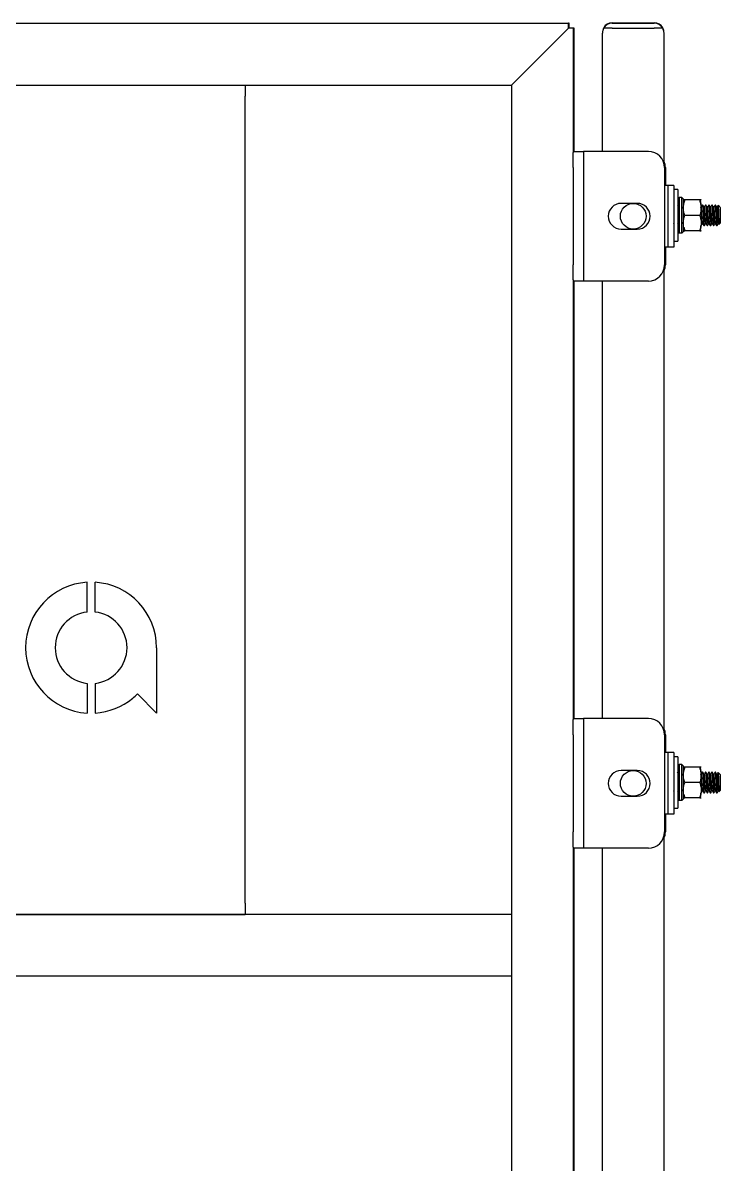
# Model space of a CAD drawing. Header units: millimetres. Extents: x 1293 to 41893, y 1011 to 26911.
# Drawn here: x 17674 to 18105, y 7115 to 7820 of the extents above; entities that cross this region are included whole.
import ezdxf

# ---------------------------------------------------------------- set-up
doc = ezdxf.new("R2010")
doc.units = ezdxf.units.MM
doc.header["$LTSCALE"] = 50
doc.layers.add('CLIP_BAR', color=5, linetype='Continuous')
doc.layers.add('PASILLOS', color=2, linetype='Continuous')

msp = doc.modelspace()

# ---------------------------------------------------------------- linework, layer by layer
at = {"layer": 'CLIP_BAR', "linetype": 'Continuous', "lineweight": 25}
for p, q in [((18013.9128232, 7740.4945175), (18020.2628232, 7740.4945175)), ((18013.9128232, 7730.4945175), (18013.9128232, 7739.8321167)), ((18020.2628232, 7740.4945175), (18020.2628232, 7730.4945175)), ((18026.6128232, 7740.4945175), (18020.2628232, 7740.4945175)), ((18060.2628232, 7740.4945175), (18026.6128232, 7740.4945175)), ((18013.9128232, 7730.4945175), (18013.9128232, 7670.4945175)), ((18020.2628232, 7730.4945175), (18020.2628232, 7670.4945175)), ((18070.2628232, 7730.4945175), (18070.2628232, 7670.4945175)), ((18070.7378232, 7730.4945175), (18070.7378232, 7719.5445175)), ((18072.3688232, 7719.5445175), (18070.2628232, 7719.5445175)), ((18072.3688232, 7681.4445175), (18072.3688232, 7719.5445175)), ((18075.8648232, 7719.5445175), (18072.3688232, 7719.5445175)), ((18075.8648232, 7719.5445175), (18075.8648232, 7681.4445175)), ((18078.4048232, 7716.9092675), (18075.8648232, 7716.9092675)), ((18078.4048232, 7716.9092675), (18078.4048232, 7685.1592675)), ((18053.4378232, 7708.4320175), (18043.4378232, 7708.4320175)), ((18075.9692685, 7707.3636028), (18075.8648232, 7707.1833945)), ((18078.4048232, 7707.0383045), (18078.2205107, 7707.3563143)), ((18079.1985732, 7712.0832675), (18078.4048232, 7711.2895175)), ((18080.9892732, 7712.0832675), (18079.1985732, 7712.0832675)), ((18079.1985732, 7712.0832675), (18079.1985732, 7689.9852675)), ((18081.7830232, 7711.2895175), (18080.9892732, 7712.0832675)), ((18080.9892732, 7689.9852675), (18080.9892732, 7712.0832675)), ((18081.7830232, 7711.2895175), (18081.7830232, 7690.7790175)), ((18081.8240047, 7710.5592675), (18081.7830232, 7710.4882855)), ((18092.0037099, 7710.5592675), (18082.6748365, 7710.5592675)), ((18092.8955232, 7710.4882855), (18092.8545417, 7710.5592675)), ((18093.8226693, 7707.3842675), (18093.5784386, 7707.3842675)), ((18094.7995462, 7706.1152072), (18094.5710286, 7706.1152072)), ((18095.7765155, 7707.3842675), (18095.5322847, 7707.3842675)), ((18096.7533923, 7706.1152072), (18096.5248748, 7706.1152072)), ((18097.7303616, 7707.3842675), (18097.4861309, 7707.3842675)), ((18098.7072385, 7706.1152072), (18098.478721, 7706.1152072)), ((18099.6842078, 7707.3842675), (18099.439977, 7707.3842675)), ((18100.6610846, 7706.1152072), (18100.4325671, 7706.1152072)), ((18101.6380539, 7707.3842675), (18101.3938232, 7707.3842675)), ((18102.6149308, 7706.1152072), (18102.3864133, 7706.1152072)), ((18104.288991, 7706.1987151), (18103.2975919, 7707.1901142)), ((18104.3724989, 7706.0534918), (18104.2614467, 7706.1711709)), ((18104.5688232, 7705.9188829), (18104.3724989, 7706.1152072)), ((18104.3724989, 7706.1048525), (18104.3724989, 7706.0534918)), ((18104.5688232, 7705.9188829), (18104.5688232, 7696.1496521)), ((18092.0039893, 7701.0342675), (18082.6745571, 7701.0342675)), ((18043.4378232, 7692.5570175), (18053.4378232, 7692.5570175)), ((18075.8648232, 7695.7040258), (18076.0094902, 7695.9533279)), ((18078.1592303, 7695.9823879), (18078.4048232, 7695.5590956)), ((18082.091781, 7693.6799458), (18082.6748365, 7691.5092675)), ((18093.5783923, 7695.9533279), (18093.8068601, 7695.9533279)), ((18094.5553616, 7694.6842675), (18094.7995924, 7694.6842675)), ((18095.5322385, 7695.9533279), (18095.7607063, 7695.9533279)), ((18096.5092078, 7694.6842675), (18096.7534386, 7694.6842675)), ((18097.4860846, 7695.9533279), (18097.7145524, 7695.9533279)), ((18098.4630539, 7694.6842675), (18098.7072847, 7694.6842675)), ((18099.4399308, 7695.9533279), (18099.6683986, 7695.9533279)), ((18100.4169001, 7694.6842675), (18100.6611309, 7694.6842675)), ((18101.3937769, 7695.9533279), (18101.6222447, 7695.9533279)), ((18102.3707462, 7694.6842675), (18102.614977, 7694.6842675)), ((18103.3476231, 7695.9533279), (18103.5760909, 7695.9533279)), ((18103.5592303, 7695.9823879), (18103.8332526, 7695.5100959)), ((18103.9180915, 7695.4989205), (18104.5688232, 7696.1496521)), ((18075.8648232, 7685.1592675), (18078.4048232, 7685.1592675)), ((18079.1985732, 7689.9852675), (18078.4048232, 7690.7790175)), ((18080.9892732, 7689.9852675), (18079.1985732, 7689.9852675)), ((18081.7830232, 7690.7790175), (18080.9892732, 7689.9852675)), ((18081.7830232, 7691.5802495), (18081.8240047, 7691.5092675)), ((18092.0037099, 7691.5092675), (18082.6748365, 7691.5092675)), ((18092.8545417, 7691.5092675), (18092.8955232, 7691.5802495)), ((18072.3688232, 7681.4445175), (18070.2628232, 7681.4445175)), ((18070.7378232, 7681.4445175), (18070.7378232, 7670.4945175)), ((18075.8648232, 7681.4445175), (18072.3688232, 7681.4445175)), ((18013.9128232, 7661.1569183), (18013.9128232, 7670.4945175)), ((18020.2628232, 7670.4945175), (18020.2628232, 7660.4945175)), ((18020.2628232, 7660.4945175), (18013.9128232, 7660.4945175)), ((18026.6128232, 7660.4945175), (18020.2628232, 7660.4945175)), ((18060.2628232, 7660.4945175), (18026.6128232, 7660.4945175)), ((18013.9128232, 7390.4945175), (18020.2628232, 7390.4945175)), ((18013.9128232, 7380.4945175), (18013.9128232, 7389.8321167)), ((18020.2628232, 7390.4945175), (18020.2628232, 7380.4945175)), ((18026.6128232, 7390.4945175), (18020.2628232, 7390.4945175)), ((18060.2628232, 7390.4945175), (18026.6128232, 7390.4945175)), ((18013.9128232, 7380.4945175), (18013.9128232, 7320.4945175)), ((18020.2628232, 7380.4945175), (18020.2628232, 7320.4945175)), ((18070.2628232, 7380.4945175), (18070.2628232, 7320.4945175)), ((18070.7378232, 7380.4945175), (18070.7378232, 7369.5445175)), ((18072.3688232, 7369.5445175), (18070.2628232, 7369.5445175)), ((18072.3688232, 7331.4445175), (18072.3688232, 7369.5445175)), ((18075.8648232, 7369.5445175), (18072.3688232, 7369.5445175)), ((18075.8648232, 7369.5445175), (18075.8648232, 7331.4445175)), ((18078.4048232, 7366.9092675), (18075.8648232, 7366.9092675)), ((18078.4048232, 7366.9092675), (18078.4048232, 7335.1592675)), ((18079.1985732, 7362.0832675), (18078.4048232, 7361.2895175)), ((18080.9892732, 7362.0832675), (18079.1985732, 7362.0832675)), ((18079.1985732, 7362.0832675), (18079.1985732, 7339.9852675)), ((18081.7830232, 7361.2895175), (18080.9892732, 7362.0832675)), ((18080.9892732, 7339.9852675), (18080.9892732, 7362.0832675)), ((18081.7830232, 7361.2895175), (18081.7830232, 7340.7790175)), ((18053.4378232, 7358.4320175), (18043.4378232, 7358.4320175)), ((18075.9692685, 7357.3636028), (18075.8648232, 7357.1833945)), ((18078.4048232, 7357.0383045), (18078.2205107, 7357.3563143)), ((18081.8240047, 7360.5592675), (18081.7830232, 7360.4882855)), ((18092.0037099, 7360.5592675), (18082.6748365, 7360.5592675)), ((18092.8955232, 7360.4882855), (18092.8545417, 7360.5592675)), ((18093.8226693, 7357.3842675), (18093.5784386, 7357.3842675)), ((18094.7995462, 7356.1152072), (18094.5710286, 7356.1152072)), ((18095.7765155, 7357.3842675), (18095.5322847, 7357.3842675)), ((18096.7533923, 7356.1152072), (18096.5248748, 7356.1152072)), ((18097.7303616, 7357.3842675), (18097.4861309, 7357.3842675)), ((18098.7072385, 7356.1152072), (18098.478721, 7356.1152072)), ((18099.6842078, 7357.3842675), (18099.439977, 7357.3842675)), ((18100.6610846, 7356.1152072), (18100.4325671, 7356.1152072)), ((18101.6380539, 7357.3842675), (18101.3938232, 7357.3842675)), ((18102.6149308, 7356.1152072), (18102.3864133, 7356.1152072)), ((18104.288991, 7356.1987151), (18103.2975919, 7357.1901142)), ((18104.3724989, 7356.0534918), (18104.2614467, 7356.1711709)), ((18104.5688232, 7355.9188829), (18104.3724989, 7356.1152072)), ((18104.3724989, 7356.1048525), (18104.3724989, 7356.0534918)), ((18104.5688232, 7355.9188829), (18104.5688232, 7346.1496521)), ((18092.0039893, 7351.0342675), (18082.6745571, 7351.0342675)), ((18043.4378232, 7342.5570175), (18053.4378232, 7342.5570175)), ((18075.8648232, 7345.7040258), (18076.0094902, 7345.9533279)), ((18078.1592303, 7345.9823879), (18078.4048232, 7345.5590956)), ((18079.1985732, 7339.9852675), (18078.4048232, 7340.7790175)), ((18080.9892732, 7339.9852675), (18079.1985732, 7339.9852675)), ((18081.7830232, 7340.7790175), (18080.9892732, 7339.9852675)), ((18081.7830232, 7341.5802495), (18081.8240047, 7341.5092675)), ((18082.091781, 7343.6799458), (18082.6748365, 7341.5092675)), ((18092.0037099, 7341.5092675), (18082.6748365, 7341.5092675)), ((18092.8545417, 7341.5092675), (18092.8955232, 7341.5802495)), ((18093.5783923, 7345.9533279), (18093.8068601, 7345.9533279)), ((18094.5553616, 7344.6842675), (18094.7995924, 7344.6842675)), ((18095.5322385, 7345.9533279), (18095.7607063, 7345.9533279)), ((18096.5092078, 7344.6842675), (18096.7534386, 7344.6842675)), ((18097.4860846, 7345.9533279), (18097.7145524, 7345.9533279)), ((18098.4630539, 7344.6842675), (18098.7072847, 7344.6842675)), ((18099.4399308, 7345.9533279), (18099.6683986, 7345.9533279)), ((18100.4169001, 7344.6842675), (18100.6611309, 7344.6842675)), ((18101.3937769, 7345.9533279), (18101.6222447, 7345.9533279)), ((18102.3707462, 7344.6842675), (18102.614977, 7344.6842675)), ((18103.3476231, 7345.9533279), (18103.5760909, 7345.9533279)), ((18103.5592303, 7345.9823879), (18103.8332526, 7345.5100959)), ((18103.9180915, 7345.4989205), (18104.5688232, 7346.1496521)), ((18075.8648232, 7335.1592675), (18078.4048232, 7335.1592675)), ((18072.3688232, 7331.4445175), (18070.2628232, 7331.4445175)), ((18070.7378232, 7331.4445175), (18070.7378232, 7320.4945175)), ((18075.8648232, 7331.4445175), (18072.3688232, 7331.4445175)), ((18013.9128232, 7311.1569183), (18013.9128232, 7320.4945175)), ((18020.2628232, 7320.4945175), (18020.2628232, 7310.4945175)), ((18020.2628232, 7310.4945175), (18013.9128232, 7310.4945175)), ((18026.6128232, 7310.4945175), (18020.2628232, 7310.4945175)), ((18060.2628232, 7310.4945175), (18026.6128232, 7310.4945175))]:
    msp.add_line(p, q, dxfattribs=at)
for centre, radius, start, end in [((18060.2628232, 7730.4945175), 10, 0, 90), ((18060.7378232, 7730.4945175), 10, 0, 23.0739180656), ((18043.4378232, 7700.4945175), 7.9375, 90, 270), ((18053.4378232, 7700.4945175), 7.9375, 270, 90), ((18060.2628232, 7670.4945175), 10, 270, 0), ((18060.7378232, 7670.4945175), 10, 336.9260819344, 0), ((18060.2628232, 7380.4945175), 10, 0, 90), ((18060.7378232, 7380.4945175), 10, 0, 23.0739180656), ((18043.4378232, 7350.4945175), 7.9375, 90, 270), ((18053.4378232, 7350.4945175), 7.9375, 270, 90), ((18060.2628232, 7320.4945175), 10, 270, 0), ((18060.7378232, 7320.4945175), 10, 336.9260819344, 0)]:
    msp.add_arc(centre, radius, start, end, dxfattribs=at)
for points, knots in [([(18082.6745571, 7701.0342675), (18082.4288683, 7701.8609794), (18081.9321626, 7703.5323317), (18081.7505374, 7706.008642), (18082.0173521, 7708.3758062), (18082.4543405, 7709.8270151), (18082.6748365, 7710.5592675)], [0, 0, 0, 0, 0.2646061211, 0.5349506065, 0.7653448938, 1, 1, 1, 1]), ([(18082.6748365, 7710.5592675), (18082.5513655, 7710.5592675), (18082.187028, 7710.5592675), (18081.8346217, 7710.5592675), (18081.87276, 7710.5592675), (18081.8852924, 7710.5592675)], [0, 0, 0, 0, 0.2560436476, 0.755532585, 1, 1, 1, 1]), ([(18082.6748365, 7710.5592675), (18082.4011261, 7709.7349487), (18082.0467771, 7708.6677748), (18081.9847009, 7707.564023), (18081.9705743, 7707.312844)], [0, 0, 0, 0, 0.7724316245, 1, 1, 1, 1]), ([(18092.0037099, 7710.5592675), (18092.2494466, 7709.7325281), (18092.7462488, 7708.0611222), (18092.9280226, 7705.584784), (18092.6613448, 7703.2176449), (18092.2244422, 7701.7664921), (18092.0039893, 7701.0342675)], [0, 0, 0, 0, 0.2646176718, 0.5349733347, 0.7653562273, 1, 1, 1, 1]), ([(18092.8493915, 7706.1288678), (18092.8495604, 7706.1310698), (18092.90654, 7706.8737132), (18092.627872, 7708.3770877), (18092.2130308, 7709.8274448), (18092.0037099, 7710.5592675)], [0, 0, 0, 0, 0.0014711645, 0.4961612826, 1, 1, 1, 1]), ([(18092.7964582, 7710.5592675), (18092.8087067, 7710.5592675), (18092.848052, 7710.5592675), (18092.4976802, 7710.5592675), (18092.1271747, 7710.5592675), (18092.0037099, 7710.5592675)], [0, 0, 0, 0, 0.2315942222, 0.7439414361, 1, 1, 1, 1]), ([(18093.5784149, 7695.9534027), (18093.5373419, 7696.0299828), (18093.4554164, 7696.1827322), (18093.3355947, 7697.357926), (18093.2109636, 7699.0364181), (18093.0899298, 7701.0353534), (18092.9691799, 7703.0277587), (18092.8520222, 7704.613215), (18092.7498412, 7705.6236283), (18092.6772618, 7706.0251681), (18092.6407738, 7706.0654291), (18092.6364657, 7706.0701826)], [0, 0, 0, 0, 0.1298064317, 0.2589164149, 0.3891461726, 0.5184981618, 0.6478501511, 0.7780799087, 0.8813934546, 0.9859964842, 1, 1, 1, 1]), ([(18093.5538839, 7707.3636028), (18093.4309757, 7707.1514932), (18093.1897696, 7706.7352305), (18092.94841, 7706.3192311), (18092.8300369, 7706.1152072)], [0, 0, 0, 0, 0.5095571053, 1, 1, 1, 1]), ([(18093.7900914, 7696.0563418), (18093.7599381, 7696.1181444), (18093.6889583, 7696.2636253), (18093.5798533, 7697.3650007), (18093.455176, 7699.0344), (18093.334206, 7701.0363728), (18093.2132469, 7703.0256854), (18093.0885368, 7704.7332135), (18092.9689468, 7705.802538), (18092.8864096, 7706.2192677), (18092.8457146, 7706.1151264), (18092.8456988, 7706.1150859)], [0, 0, 0, 0, 0.0951075881, 0.2238798829, 0.3537690233, 0.48278269116, 0.61179635902, 0.74168549941, 0.87045779422, 0.99994969341, 1, 1, 1, 1]), ([(18093.5527758, 7707.2828517), (18093.5613262, 7707.3218935), (18093.610754, 7707.5475875), (18093.7015484, 7707.0021499), (18093.8211708, 7705.6542274), (18093.946261, 7703.5259292), (18094.0354334, 7701.6609976), (18094.1228243, 7699.9156444), (18094.2016439, 7698.2767474), (18094.3173933, 7696.3851474), (18094.4322783, 7694.9703598), (18094.5142579, 7694.7798081), (18094.5553616, 7694.6842675)], [0, 0, 0, 0, 0.025505938, 0.1474452395, 0.2687087741, 0.3910211145, 0.5125113167, 0.5414707025, 0.6485678562, 0.7567971638, 0.8780606985, 1, 1, 1, 1]), ([(18094.8294773, 7694.8023689), (18094.8195206, 7694.7561194), (18094.768688, 7694.5199983), (18094.6765091, 7695.0635754), (18094.556772, 7696.4145488), (18094.4320983, 7698.5444889), (18094.3111321, 7701.0324844), (18094.1901583, 7703.5312027), (18094.0655078, 7705.6288494), (18093.9456859, 7707.0976345), (18093.8637507, 7707.2885464), (18093.8226693, 7707.3842675)], [0, 0, 0, 0, 0.029592437, 0.1510806439, 0.2718955838, 0.3937554496, 0.5147962185, 0.6358369874, 0.7576968532, 0.8785117931, 1, 1, 1, 1]), ([(18094.5905491, 7706.0815679), (18094.467312, 7706.2938755), (18094.2207466, 7706.718648), (18093.9744659, 7707.1437064), (18093.85128, 7707.3563143)], [0, 0, 0, 0, 0.4998149342, 1, 1, 1, 1]), ([(18095.532261, 7695.9534027), (18095.4911881, 7696.0299828), (18095.4092625, 7696.1827322), (18095.2894409, 7697.357926), (18095.1648097, 7699.0364181), (18095.043776, 7701.0353534), (18094.923026, 7703.0277587), (18094.8058684, 7704.613215), (18094.7036873, 7705.6236283), (18094.631108, 7706.0251681), (18094.5946199, 7706.0654291), (18094.5903119, 7706.0701826)], [0, 0, 0, 0, 0.1298064317, 0.2589164149, 0.3891461726, 0.5184981618, 0.6478501511, 0.7780799087, 0.8813934546, 0.9859964842, 1, 1, 1, 1]), ([(18095.5077301, 7707.3636028), (18095.3848218, 7707.1514932), (18095.1436158, 7706.7352305), (18094.9022562, 7706.3192311), (18094.7838831, 7706.1152072)], [0, 0, 0, 0, 0.5095571053, 1, 1, 1, 1]), ([(18095.7439376, 7696.0563418), (18095.7137843, 7696.1181444), (18095.6428045, 7696.2636253), (18095.5336995, 7697.3650007), (18095.4090221, 7699.0344), (18095.2880521, 7701.0363728), (18095.167093, 7703.0256854), (18095.0423829, 7704.7332135), (18094.9227929, 7705.802538), (18094.8402557, 7706.2192677), (18094.7995608, 7706.1151264), (18094.799545, 7706.1150859)], [0, 0, 0, 0, 0.0951075881, 0.2238798829, 0.3537690233, 0.48278269116, 0.61179635902, 0.74168549941, 0.87045779422, 0.99994969341, 1, 1, 1, 1]), ([(18095.506622, 7707.2828517), (18095.5151723, 7707.3218935), (18095.5646002, 7707.5475875), (18095.6553946, 7707.0021499), (18095.7750169, 7705.6542274), (18095.9001071, 7703.5259292), (18095.9892796, 7701.6609976), (18096.0766704, 7699.9156444), (18096.15549, 7698.2767474), (18096.2712395, 7696.3851474), (18096.3861244, 7694.9703598), (18096.4681041, 7694.7798081), (18096.5092078, 7694.6842675)], [0, 0, 0, 0, 0.025505938, 0.1474452395, 0.2687087741, 0.3910211145, 0.5125113167, 0.5414707025, 0.6485678562, 0.7567971638, 0.8780606985, 1, 1, 1, 1]), ([(18096.7833235, 7694.8023689), (18096.7733668, 7694.7561194), (18096.7225341, 7694.5199983), (18096.6303553, 7695.0635754), (18096.5106182, 7696.4145488), (18096.3859444, 7698.5444889), (18096.2649783, 7701.0324844), (18096.1440045, 7703.5312027), (18096.0193539, 7705.6288494), (18095.8995321, 7707.0976345), (18095.8175969, 7707.2885464), (18095.7765155, 7707.3842675)], [0, 0, 0, 0, 0.029592437, 0.1510806439, 0.2718955838, 0.3937554496, 0.5147962185, 0.6358369874, 0.7576968532, 0.8785117931, 1, 1, 1, 1]), ([(18096.5443953, 7706.0815679), (18096.4211582, 7706.2938755), (18096.1745927, 7706.718648), (18095.928312, 7707.1437064), (18095.8051261, 7707.3563143)], [0, 0, 0, 0, 0.4998149342, 1, 1, 1, 1]), ([(18097.4861072, 7695.9534027), (18097.4450342, 7696.0299828), (18097.3631087, 7696.1827322), (18097.2432871, 7697.357926), (18097.1186559, 7699.0364181), (18096.9976221, 7701.0353534), (18096.8768722, 7703.0277587), (18096.7597145, 7704.613215), (18096.6575335, 7705.6236283), (18096.5849542, 7706.0251681), (18096.5484661, 7706.0654291), (18096.544158, 7706.0701826)], [0, 0, 0, 0, 0.1298064317, 0.2589164149, 0.3891461726, 0.5184981618, 0.6478501511, 0.7780799087, 0.8813934546, 0.9859964842, 1, 1, 1, 1]), ([(18097.4615762, 7707.3636028), (18097.338668, 7707.1514932), (18097.0974619, 7706.7352305), (18096.8561023, 7706.3192311), (18096.7377292, 7706.1152072)], [0, 0, 0, 0, 0.5095571053, 1, 1, 1, 1]), ([(18097.6977837, 7696.0563418), (18097.6676304, 7696.1181444), (18097.5966506, 7696.2636253), (18097.4875456, 7697.3650007), (18097.3628683, 7699.0344), (18097.2418983, 7701.0363728), (18097.1209392, 7703.0256854), (18096.9962291, 7704.7332135), (18096.8766391, 7705.802538), (18096.7941019, 7706.2192677), (18096.7534069, 7706.1151264), (18096.7533911, 7706.1150859)], [0, 0, 0, 0, 0.0951075881, 0.2238798829, 0.3537690233, 0.4827826912, 0.611796359, 0.7416854994, 0.8704577942, 0.9999496934, 1, 1, 1, 1]), ([(18097.4604681, 7707.2828517), (18097.4690185, 7707.3218935), (18097.5184464, 7707.5475875), (18097.6092407, 7707.0021499), (18097.7288631, 7705.6542274), (18097.8539533, 7703.5259292), (18097.9431257, 7701.6609976), (18098.0305166, 7699.9156444), (18098.1093362, 7698.2767474), (18098.2250856, 7696.3851474), (18098.3399706, 7694.9703598), (18098.4219502, 7694.7798081), (18098.4630539, 7694.6842675)], [0, 0, 0, 0, 0.025505938, 0.1474452395, 0.2687087741, 0.3910211145, 0.5125113167, 0.5414707025, 0.6485678562, 0.7567971638, 0.8780606985, 1, 1, 1, 1]), ([(18098.7371696, 7694.8023689), (18098.7272129, 7694.7561194), (18098.6763803, 7694.5199983), (18098.5842014, 7695.0635754), (18098.4644643, 7696.4145488), (18098.3397906, 7698.5444889), (18098.2188245, 7701.0324844), (18098.0978506, 7703.5312027), (18097.9732001, 7705.6288494), (18097.8533782, 7707.0976345), (18097.7714431, 7707.2885464), (18097.7303616, 7707.3842675)], [0, 0, 0, 0, 0.029592437, 0.1510806439, 0.2718955838, 0.3937554496, 0.5147962185, 0.6358369874, 0.7576968532, 0.8785117931, 1, 1, 1, 1]), ([(18098.4982414, 7706.0815679), (18098.3750043, 7706.2938755), (18098.1284389, 7706.718648), (18097.8821582, 7707.1437064), (18097.7589723, 7707.3563143)], [0, 0, 0, 0, 0.4998149342, 1, 1, 1, 1]), ([(18099.4399534, 7695.9534027), (18099.3988804, 7696.0299828), (18099.3169548, 7696.1827322), (18099.1971332, 7697.357926), (18099.072502, 7699.0364181), (18098.9514683, 7701.0353534), (18098.8307183, 7703.0277587), (18098.7135607, 7704.613215), (18098.6113796, 7705.6236283), (18098.5388003, 7706.0251681), (18098.5023122, 7706.0654291), (18098.4980042, 7706.0701826)], [0, 0, 0, 0, 0.1298064317, 0.2589164149, 0.3891461726, 0.5184981618, 0.6478501511, 0.7780799087, 0.8813934546, 0.9859964842, 1, 1, 1, 1]), ([(18099.4154224, 7707.3636028), (18099.2925141, 7707.1514932), (18099.0513081, 7706.7352305), (18098.8099485, 7706.3192311), (18098.6915754, 7706.1152072)], [0, 0, 0, 0, 0.5095571053, 1, 1, 1, 1]), ([(18099.6516299, 7696.0563418), (18099.6214766, 7696.1181444), (18099.5504968, 7696.2636253), (18099.4413918, 7697.3650007), (18099.3167144, 7699.0344), (18099.1957444, 7701.0363728), (18099.0747853, 7703.0256854), (18098.9500753, 7704.7332135), (18098.8304852, 7705.802538), (18098.747948, 7706.2192677), (18098.7072531, 7706.1151264), (18098.7072373, 7706.1150859)], [0, 0, 0, 0, 0.0951075881, 0.2238798829, 0.3537690233, 0.4827826912, 0.611796359, 0.7416854994, 0.8704577942, 0.9999496934, 1, 1, 1, 1]), ([(18099.4143143, 7707.2828517), (18099.4228646, 7707.3218935), (18099.4722925, 7707.5475875), (18099.5630869, 7707.0021499), (18099.6827092, 7705.6542274), (18099.8077994, 7703.5259292), (18099.8969719, 7701.6609976), (18099.9843627, 7699.9156444), (18100.0631823, 7698.2767474), (18100.1789318, 7696.3851474), (18100.2938167, 7694.9703598), (18100.3757964, 7694.7798081), (18100.4169001, 7694.6842675)], [0, 0, 0, 0, 0.025505938, 0.1474452395, 0.2687087741, 0.3910211145, 0.5125113167, 0.5414707025, 0.6485678562, 0.7567971638, 0.8780606985, 1, 1, 1, 1]), ([(18100.6910158, 7694.8023689), (18100.6810591, 7694.7561194), (18100.6302264, 7694.5199983), (18100.5380476, 7695.0635754), (18100.4183105, 7696.4145488), (18100.2936367, 7698.5444889), (18100.1726706, 7701.0324844), (18100.0516968, 7703.5312027), (18099.9270462, 7705.6288494), (18099.8072244, 7707.0976345), (18099.7252892, 7707.2885464), (18099.6842078, 7707.3842675)], [0, 0, 0, 0, 0.029592437, 0.1510806439, 0.2718955838, 0.3937554496, 0.5147962185, 0.6358369874, 0.7576968532, 0.8785117931, 1, 1, 1, 1]), ([(18100.4520876, 7706.0815679), (18100.3288505, 7706.2938755), (18100.082285, 7706.718648), (18099.8360043, 7707.1437064), (18099.7128184, 7707.3563143)], [0, 0, 0, 0, 0.4998149342, 1, 1, 1, 1]), ([(18101.3937995, 7695.9534027), (18101.3527265, 7696.0299828), (18101.270801, 7696.1827322), (18101.1509794, 7697.357926), (18101.0263482, 7699.0364181), (18100.9053144, 7701.0353534), (18100.7845645, 7703.0277587), (18100.6674068, 7704.613215), (18100.5652258, 7705.6236283), (18100.4926465, 7706.0251681), (18100.4561584, 7706.0654291), (18100.4518503, 7706.0701826)], [0, 0, 0, 0, 0.1298064317, 0.2589164149, 0.3891461726, 0.5184981618, 0.6478501511, 0.7780799087, 0.8813934546, 0.9859964842, 1, 1, 1, 1]), ([(18101.3692685, 7707.3636028), (18101.2463603, 7707.1514932), (18101.0051542, 7706.7352305), (18100.7637946, 7706.3192311), (18100.6454215, 7706.1152072)], [0, 0, 0, 0, 0.5095571053, 1, 1, 1, 1]), ([(18101.6054761, 7696.0563418), (18101.5753227, 7696.1181444), (18101.5043429, 7696.2636253), (18101.3952379, 7697.3650007), (18101.2705606, 7699.0344), (18101.1495906, 7701.0363728), (18101.0286315, 7703.0256854), (18100.9039214, 7704.7332135), (18100.7843314, 7705.802538), (18100.7017942, 7706.2192677), (18100.6610993, 7706.1151264), (18100.6610835, 7706.1150859)], [0, 0, 0, 0, 0.0951075881, 0.2238798829, 0.3537690233, 0.48278269116, 0.61179635902, 0.74168549941, 0.87045779422, 0.99994969341, 1, 1, 1, 1]), ([(18101.3681604, 7707.2828517), (18101.3767108, 7707.3218935), (18101.4261387, 7707.5475875), (18101.516933, 7707.0021499), (18101.6365554, 7705.6542274), (18101.7616456, 7703.5259292), (18101.850818, 7701.6609976), (18101.9382089, 7699.9156444), (18102.0170285, 7698.2767474), (18102.1327779, 7696.3851474), (18102.2476629, 7694.9703598), (18102.3296425, 7694.7798081), (18102.3707462, 7694.6842675)], [0, 0, 0, 0, 0.025505938, 0.1474452395, 0.2687087741, 0.3910211145, 0.5125113167, 0.5414707025, 0.6485678562, 0.7567971638, 0.8780606985, 1, 1, 1, 1]), ([(18102.6448619, 7694.8023689), (18102.6349052, 7694.7561194), (18102.5840726, 7694.5199983), (18102.4918937, 7695.0635754), (18102.3721567, 7696.4145488), (18102.2474829, 7698.5444889), (18102.1265168, 7701.0324844), (18102.0055429, 7703.5312027), (18101.8808924, 7705.6288494), (18101.7610705, 7707.0976345), (18101.6791354, 7707.2885464), (18101.6380539, 7707.3842675)], [0, 0, 0, 0, 0.029592437, 0.1510806439, 0.2718955838, 0.3937554496, 0.5147962185, 0.6358369874, 0.7576968532, 0.8785117931, 1, 1, 1, 1]), ([(18102.4059337, 7706.0815679), (18102.2826966, 7706.2938755), (18102.0361312, 7706.718648), (18101.7898505, 7707.1437064), (18101.6666646, 7707.3563143)], [0, 0, 0, 0, 0.4998149342, 1, 1, 1, 1]), ([(18103.3476457, 7695.9534027), (18103.3065727, 7696.0299828), (18103.2246472, 7696.1827322), (18103.1048255, 7697.357926), (18102.9801943, 7699.0364181), (18102.8591606, 7701.0353534), (18102.7384106, 7703.0277587), (18102.621253, 7704.613215), (18102.5190719, 7705.6236283), (18102.4464926, 7706.0251681), (18102.4100045, 7706.0654291), (18102.4056965, 7706.0701826)], [0, 0, 0, 0, 0.1298064317, 0.2589164149, 0.3891461726, 0.5184981618, 0.6478501511, 0.7780799087, 0.8813934546, 0.9859964842, 1, 1, 1, 1]), ([(18103.2314451, 7707.2054376), (18103.1390887, 7707.0460577), (18102.9284327, 7706.6825279), (18102.7176426, 7706.319228), (18102.5992677, 7706.1152072)], [0, 0, 0, 0, 0.4384229371, 1, 1, 1, 1]), ([(18103.5593222, 7696.0563418), (18103.5291689, 7696.1181444), (18103.4581891, 7696.2636253), (18103.3490841, 7697.3650007), (18103.2244067, 7699.0344), (18103.1034367, 7701.0363728), (18102.9824776, 7703.0256854), (18102.8577676, 7704.7332135), (18102.7381776, 7705.802538), (18102.6556403, 7706.2192677), (18102.6149454, 7706.1151264), (18102.6149296, 7706.1150859)], [0, 0, 0, 0, 0.0951075881, 0.2238798829, 0.3537690233, 0.48278269116, 0.61179635902, 0.74168549941, 0.87045779422, 0.99994969341, 1, 1, 1, 1]), ([(18103.258641, 7707.1511633), (18103.2736667, 7707.1345852), (18103.3104706, 7707.0939792), (18103.3717873, 7706.2260379), (18103.4380279, 7704.7806901), (18103.5056662, 7702.9100318), (18103.5731632, 7700.8771053), (18103.6395146, 7698.9045966), (18103.7081589, 7697.2168681), (18103.7736718, 7696.0317018), (18103.8321033, 7695.438855), (18103.8661515, 7695.5136645), (18103.8777855, 7695.5392265)], [0, 0, 0, 0, 0.0776908934, 0.190295275, 0.3022027927, 0.4121807243, 0.5218519779, 0.6292043359, 0.736262973, 0.8413584386, 0.9457932027, 1, 1, 1, 1]), ([(18082.6748365, 7691.5092675), (18082.4290997, 7692.3360069), (18081.9322975, 7694.0074129), (18081.7505238, 7696.4837511), (18082.0172015, 7698.8508902), (18082.4541042, 7700.3020429), (18082.6745571, 7701.0342675)], [0, 0, 0, 0, 0.2646176718, 0.5349733347, 0.7653562273, 1, 1, 1, 1]), ([(18092.0039893, 7701.0342675), (18092.2496781, 7700.2075556), (18092.7463837, 7698.5362033), (18092.928009, 7696.059893), (18092.6611942, 7693.6927288), (18092.2242059, 7692.24152), (18092.0037099, 7691.5092675)], [0, 0, 0, 0, 0.2646061211, 0.5349506065, 0.7653448938, 1, 1, 1, 1]), ([(18092.0037099, 7691.5092675), (18092.277202, 7692.3336137), (18092.6326028, 7693.4048446), (18092.6946294, 7694.5127914), (18092.7089245, 7694.768138)], [0, 0, 0, 0, 0.7695316828, 1, 1, 1, 1]), ([(18092.8743569, 7694.7122207), (18092.9975422, 7694.9248293), (18093.237321, 7695.3386696), (18093.4773772, 7695.7522315), (18093.5941056, 7695.9533279)], [0, 0, 0, 0, 0.5137453212, 1, 1, 1, 1]), ([(18093.7899996, 7695.9823879), (18093.913303, 7695.7699228), (18094.1600121, 7695.3448164), (18094.4064016, 7694.9196017), (18094.5296474, 7694.7069062)], [0, 0, 0, 0, 0.4997927547, 1, 1, 1, 1]), ([(18094.828203, 7694.7122207), (18094.9513883, 7694.9248293), (18095.1911672, 7695.3386696), (18095.4312233, 7695.7522315), (18095.5479517, 7695.9533279)], [0, 0, 0, 0, 0.5137453212, 1, 1, 1, 1]), ([(18095.7438457, 7695.9823879), (18095.8671491, 7695.7699228), (18096.1138582, 7695.3448164), (18096.3602477, 7694.9196017), (18096.4834936, 7694.7069062)], [0, 0, 0, 0, 0.4997927547, 1, 1, 1, 1]), ([(18096.7820492, 7694.7122207), (18096.9052345, 7694.9248293), (18097.1450133, 7695.3386696), (18097.3850695, 7695.7522315), (18097.5017979, 7695.9533279)], [0, 0, 0, 0, 0.5137453212, 1, 1, 1, 1]), ([(18097.6976919, 7695.9823879), (18097.8209953, 7695.7699228), (18098.0677044, 7695.3448164), (18098.3140939, 7694.9196017), (18098.4373397, 7694.7069062)], [0, 0, 0, 0, 0.4997927547, 1, 1, 1, 1]), ([(18098.7358953, 7694.7122207), (18098.8590806, 7694.9248293), (18099.0988595, 7695.3386696), (18099.3389156, 7695.7522315), (18099.455644, 7695.9533279)], [0, 0, 0, 0, 0.5137453212, 1, 1, 1, 1]), ([(18099.651538, 7695.9823879), (18099.7748414, 7695.7699228), (18100.0215505, 7695.3448164), (18100.26794, 7694.9196017), (18100.3911859, 7694.7069062)], [0, 0, 0, 0, 0.4997927547, 1, 1, 1, 1]), ([(18100.6897415, 7694.7122207), (18100.8129268, 7694.9248293), (18101.0527057, 7695.3386696), (18101.2927618, 7695.7522315), (18101.4094902, 7695.9533279)], [0, 0, 0, 0, 0.5137453212, 1, 1, 1, 1]), ([(18101.6053842, 7695.9823879), (18101.7286876, 7695.7699228), (18101.9753967, 7695.3448164), (18102.2217862, 7694.9196017), (18102.345032, 7694.7069062)], [0, 0, 0, 0, 0.4997927547, 1, 1, 1, 1]), ([(18102.6435876, 7694.7122207), (18102.7667729, 7694.9248293), (18103.0065518, 7695.3386696), (18103.2466079, 7695.7522315), (18103.3633363, 7695.9533279)], [0, 0, 0, 0, 0.5137453212, 1, 1, 1, 1]), ([(18081.8820882, 7691.5092675), (18081.8698397, 7691.5092675), (18081.8304943, 7691.5092675), (18082.1808661, 7691.5092675), (18082.5513716, 7691.5092675), (18082.6748365, 7691.5092675)], [0, 0, 0, 0, 0.2315942222, 0.7439414361, 1, 1, 1, 1]), ([(18092.0037099, 7691.5092675), (18092.1271808, 7691.5092675), (18092.4915183, 7691.5092675), (18092.8439246, 7691.5092675), (18092.8057863, 7691.5092675), (18092.7932539, 7691.5092675)], [0, 0, 0, 0, 0.2560436476, 0.755532585, 1, 1, 1, 1]), ([(18082.6745571, 7351.0342675), (18082.4288683, 7351.8609794), (18081.9321626, 7353.5323317), (18081.7505374, 7356.008642), (18082.0173521, 7358.3758062), (18082.4543405, 7359.8270151), (18082.6748365, 7360.5592675)], [0, 0, 0, 0, 0.2646061211, 0.5349506065, 0.7653448938, 1, 1, 1, 1]), ([(18082.6748365, 7360.5592675), (18082.5513655, 7360.5592675), (18082.187028, 7360.5592675), (18081.8346217, 7360.5592675), (18081.87276, 7360.5592675), (18081.8852924, 7360.5592675)], [0, 0, 0, 0, 0.2560436476, 0.755532585, 1, 1, 1, 1]), ([(18082.6748365, 7360.5592675), (18082.40113, 7359.7349482), (18082.0467622, 7358.6677019), (18081.9846869, 7357.5638752), (18081.9705573, 7357.3126218)], [0, 0, 0, 0, 0.7723796722, 1, 1, 1, 1]), ([(18092.8493915, 7356.1288678), (18092.8495604, 7356.1310698), (18092.90654, 7356.8737132), (18092.627872, 7358.3770877), (18092.2130308, 7359.8274448), (18092.0037099, 7360.5592675)], [0, 0, 0, 0, 0.0014711645, 0.4961612826, 1, 1, 1, 1]), ([(18092.0037099, 7360.5592675), (18092.2494466, 7359.7325281), (18092.7462488, 7358.0611222), (18092.9280226, 7355.584784), (18092.6613448, 7353.2176449), (18092.2244422, 7351.7664921), (18092.0039893, 7351.0342675)], [0, 0, 0, 0, 0.2646176718, 0.5349733347, 0.7653562273, 1, 1, 1, 1]), ([(18092.7964582, 7360.5592675), (18092.8087067, 7360.5592675), (18092.848052, 7360.5592675), (18092.4976802, 7360.5592675), (18092.1271747, 7360.5592675), (18092.0037099, 7360.5592675)], [0, 0, 0, 0, 0.2315942222, 0.7439414361, 1, 1, 1, 1]), ([(18093.5784149, 7345.9534027), (18093.5373419, 7346.0299828), (18093.4554164, 7346.1827322), (18093.3355947, 7347.357926), (18093.2109636, 7349.0364181), (18093.0899298, 7351.0353534), (18092.9691799, 7353.0277587), (18092.8520222, 7354.613215), (18092.7498412, 7355.6236283), (18092.6772618, 7356.0251681), (18092.6407738, 7356.0654291), (18092.6364657, 7356.0701826)], [0, 0, 0, 0, 0.1298064317, 0.2589164149, 0.3891461726, 0.5184981618, 0.6478501511, 0.7780799087, 0.8813934546, 0.9859964842, 1, 1, 1, 1]), ([(18093.5538839, 7357.3636028), (18093.4309757, 7357.1514932), (18093.1897696, 7356.7352305), (18092.94841, 7356.3192311), (18092.8300369, 7356.1152072)], [0, 0, 0, 0, 0.5095571053, 1, 1, 1, 1]), ([(18093.7900914, 7346.0563418), (18093.7599381, 7346.1181444), (18093.6889583, 7346.2636253), (18093.5798533, 7347.3650007), (18093.455176, 7349.0344), (18093.334206, 7351.0363728), (18093.2132469, 7353.0256854), (18093.0885368, 7354.7332135), (18092.9689468, 7355.802538), (18092.8864096, 7356.2192677), (18092.8457146, 7356.1151264), (18092.8456988, 7356.1150859)], [0, 0, 0, 0, 0.0951075881, 0.2238798829, 0.3537690233, 0.4827826912, 0.611796359, 0.7416854994, 0.8704577942, 0.9999496934, 1, 1, 1, 1]), ([(18093.5527758, 7357.2828517), (18093.5613262, 7357.3218935), (18093.610754, 7357.5475875), (18093.7015484, 7357.0021499), (18093.8211708, 7355.6542274), (18093.946261, 7353.5259292), (18094.0354334, 7351.6609976), (18094.1228243, 7349.9156444), (18094.2016439, 7348.2767474), (18094.3173933, 7346.3851474), (18094.4322783, 7344.9703598), (18094.5142579, 7344.7798081), (18094.5553616, 7344.6842675)], [0, 0, 0, 0, 0.025505938, 0.1474452395, 0.2687087741, 0.3910211145, 0.5125113167, 0.5414707025, 0.6485678562, 0.7567971638, 0.8780606985, 1, 1, 1, 1]), ([(18094.8294773, 7344.8023689), (18094.8195206, 7344.7561194), (18094.768688, 7344.5199983), (18094.6765091, 7345.0635754), (18094.556772, 7346.4145488), (18094.4320983, 7348.5444889), (18094.3111321, 7351.0324844), (18094.1901583, 7353.5312027), (18094.0655078, 7355.6288494), (18093.9456859, 7357.0976345), (18093.8637507, 7357.2885464), (18093.8226693, 7357.3842675)], [0, 0, 0, 0, 0.029592437, 0.1510806439, 0.2718955838, 0.3937554496, 0.5147962185, 0.6358369874, 0.7576968532, 0.8785117931, 1, 1, 1, 1]), ([(18094.5905491, 7356.0815679), (18094.467312, 7356.2938755), (18094.2207466, 7356.718648), (18093.9744659, 7357.1437064), (18093.85128, 7357.3563143)], [0, 0, 0, 0, 0.4998149342, 1, 1, 1, 1]), ([(18095.532261, 7345.9534027), (18095.4911881, 7346.0299828), (18095.4092625, 7346.1827322), (18095.2894409, 7347.357926), (18095.1648097, 7349.0364181), (18095.043776, 7351.0353534), (18094.923026, 7353.0277587), (18094.8058684, 7354.613215), (18094.7036873, 7355.6236283), (18094.631108, 7356.0251681), (18094.5946199, 7356.0654291), (18094.5903119, 7356.0701826)], [0, 0, 0, 0, 0.1298064317, 0.2589164149, 0.3891461726, 0.5184981618, 0.6478501511, 0.7780799087, 0.8813934546, 0.9859964842, 1, 1, 1, 1]), ([(18095.5077301, 7357.3636028), (18095.3848218, 7357.1514932), (18095.1436158, 7356.7352305), (18094.9022562, 7356.3192311), (18094.7838831, 7356.1152072)], [0, 0, 0, 0, 0.5095571053, 1, 1, 1, 1]), ([(18095.7439376, 7346.0563418), (18095.7137843, 7346.1181444), (18095.6428045, 7346.2636253), (18095.5336995, 7347.3650007), (18095.4090221, 7349.0344), (18095.2880521, 7351.0363728), (18095.167093, 7353.0256854), (18095.0423829, 7354.7332135), (18094.9227929, 7355.802538), (18094.8402557, 7356.2192677), (18094.7995608, 7356.1151264), (18094.799545, 7356.1150859)], [0, 0, 0, 0, 0.0951075881, 0.2238798829, 0.3537690233, 0.4827826912, 0.611796359, 0.7416854994, 0.8704577942, 0.9999496934, 1, 1, 1, 1]), ([(18095.506622, 7357.2828517), (18095.5151723, 7357.3218935), (18095.5646002, 7357.5475875), (18095.6553946, 7357.0021499), (18095.7750169, 7355.6542274), (18095.9001071, 7353.5259292), (18095.9892796, 7351.6609976), (18096.0766704, 7349.9156444), (18096.15549, 7348.2767474), (18096.2712395, 7346.3851474), (18096.3861244, 7344.9703598), (18096.4681041, 7344.7798081), (18096.5092078, 7344.6842675)], [0, 0, 0, 0, 0.025505938, 0.1474452395, 0.2687087741, 0.3910211145, 0.5125113167, 0.5414707025, 0.6485678562, 0.7567971638, 0.8780606985, 1, 1, 1, 1]), ([(18096.7833235, 7344.8023689), (18096.7733668, 7344.7561194), (18096.7225341, 7344.5199983), (18096.6303553, 7345.0635754), (18096.5106182, 7346.4145488), (18096.3859444, 7348.5444889), (18096.2649783, 7351.0324844), (18096.1440045, 7353.5312027), (18096.0193539, 7355.6288494), (18095.8995321, 7357.0976345), (18095.8175969, 7357.2885464), (18095.7765155, 7357.3842675)], [0, 0, 0, 0, 0.029592437, 0.1510806439, 0.2718955838, 0.3937554496, 0.5147962185, 0.6358369874, 0.7576968532, 0.8785117931, 1, 1, 1, 1]), ([(18096.5443953, 7356.0815679), (18096.4211582, 7356.2938755), (18096.1745927, 7356.718648), (18095.928312, 7357.1437064), (18095.8051261, 7357.3563143)], [0, 0, 0, 0, 0.4998149342, 1, 1, 1, 1]), ([(18097.4861072, 7345.9534027), (18097.4450342, 7346.0299828), (18097.3631087, 7346.1827322), (18097.2432871, 7347.357926), (18097.1186559, 7349.0364181), (18096.9976221, 7351.0353534), (18096.8768722, 7353.0277587), (18096.7597145, 7354.613215), (18096.6575335, 7355.6236283), (18096.5849542, 7356.0251681), (18096.5484661, 7356.0654291), (18096.544158, 7356.0701826)], [0, 0, 0, 0, 0.1298064317, 0.2589164149, 0.3891461726, 0.5184981618, 0.6478501511, 0.7780799087, 0.8813934546, 0.9859964842, 1, 1, 1, 1]), ([(18097.4615762, 7357.3636028), (18097.338668, 7357.1514932), (18097.0974619, 7356.7352305), (18096.8561023, 7356.3192311), (18096.7377292, 7356.1152072)], [0, 0, 0, 0, 0.5095571053, 1, 1, 1, 1]), ([(18097.6977837, 7346.0563418), (18097.6676304, 7346.1181444), (18097.5966506, 7346.2636253), (18097.4875456, 7347.3650007), (18097.3628683, 7349.0344), (18097.2418983, 7351.0363728), (18097.1209392, 7353.0256854), (18096.9962291, 7354.7332135), (18096.8766391, 7355.802538), (18096.7941019, 7356.2192677), (18096.7534069, 7356.1151264), (18096.7533911, 7356.1150859)], [0, 0, 0, 0, 0.0951075881, 0.2238798829, 0.3537690233, 0.4827826912, 0.611796359, 0.7416854994, 0.8704577942, 0.9999496934, 1, 1, 1, 1]), ([(18097.4604681, 7357.2828517), (18097.4690185, 7357.3218935), (18097.5184464, 7357.5475875), (18097.6092407, 7357.0021499), (18097.7288631, 7355.6542274), (18097.8539533, 7353.5259292), (18097.9431257, 7351.6609976), (18098.0305166, 7349.9156444), (18098.1093362, 7348.2767474), (18098.2250856, 7346.3851474), (18098.3399706, 7344.9703598), (18098.4219502, 7344.7798081), (18098.4630539, 7344.6842675)], [0, 0, 0, 0, 0.025505938, 0.1474452395, 0.2687087741, 0.3910211145, 0.5125113167, 0.5414707025, 0.6485678562, 0.7567971638, 0.8780606985, 1, 1, 1, 1]), ([(18098.7371696, 7344.8023689), (18098.7272129, 7344.7561194), (18098.6763803, 7344.5199983), (18098.5842014, 7345.0635754), (18098.4644643, 7346.4145488), (18098.3397906, 7348.5444889), (18098.2188245, 7351.0324844), (18098.0978506, 7353.5312027), (18097.9732001, 7355.6288494), (18097.8533782, 7357.0976345), (18097.7714431, 7357.2885464), (18097.7303616, 7357.3842675)], [0, 0, 0, 0, 0.029592437, 0.1510806439, 0.2718955838, 0.3937554496, 0.5147962185, 0.6358369874, 0.7576968532, 0.8785117931, 1, 1, 1, 1]), ([(18098.4982414, 7356.0815679), (18098.3750043, 7356.2938755), (18098.1284389, 7356.718648), (18097.8821582, 7357.1437064), (18097.7589723, 7357.3563143)], [0, 0, 0, 0, 0.4998149342, 1, 1, 1, 1]), ([(18099.4399534, 7345.9534027), (18099.3988804, 7346.0299828), (18099.3169548, 7346.1827322), (18099.1971332, 7347.357926), (18099.072502, 7349.0364181), (18098.9514683, 7351.0353534), (18098.8307183, 7353.0277587), (18098.7135607, 7354.613215), (18098.6113796, 7355.6236283), (18098.5388003, 7356.0251681), (18098.5023122, 7356.0654291), (18098.4980042, 7356.0701826)], [0, 0, 0, 0, 0.1298064317, 0.2589164149, 0.3891461726, 0.5184981618, 0.6478501511, 0.7780799087, 0.8813934546, 0.9859964842, 1, 1, 1, 1]), ([(18099.4154224, 7357.3636028), (18099.2925141, 7357.1514932), (18099.0513081, 7356.7352305), (18098.8099485, 7356.3192311), (18098.6915754, 7356.1152072)], [0, 0, 0, 0, 0.5095571053, 1, 1, 1, 1]), ([(18099.6516299, 7346.0563418), (18099.6214766, 7346.1181444), (18099.5504968, 7346.2636253), (18099.4413918, 7347.3650007), (18099.3167144, 7349.0344), (18099.1957444, 7351.0363728), (18099.0747853, 7353.0256854), (18098.9500753, 7354.7332135), (18098.8304852, 7355.802538), (18098.747948, 7356.2192677), (18098.7072531, 7356.1151264), (18098.7072373, 7356.1150859)], [0, 0, 0, 0, 0.0951075881, 0.2238798829, 0.3537690233, 0.4827826912, 0.611796359, 0.7416854994, 0.8704577942, 0.9999496934, 1, 1, 1, 1]), ([(18099.4143143, 7357.2828517), (18099.4228646, 7357.3218935), (18099.4722925, 7357.5475875), (18099.5630869, 7357.0021499), (18099.6827092, 7355.6542274), (18099.8077994, 7353.5259292), (18099.8969719, 7351.6609976), (18099.9843627, 7349.9156444), (18100.0631823, 7348.2767474), (18100.1789318, 7346.3851474), (18100.2938167, 7344.9703598), (18100.3757964, 7344.7798081), (18100.4169001, 7344.6842675)], [0, 0, 0, 0, 0.025505938, 0.1474452395, 0.2687087741, 0.3910211145, 0.5125113167, 0.5414707025, 0.6485678562, 0.7567971638, 0.8780606985, 1, 1, 1, 1]), ([(18100.6910158, 7344.8023689), (18100.6810591, 7344.7561194), (18100.6302264, 7344.5199983), (18100.5380476, 7345.0635754), (18100.4183105, 7346.4145488), (18100.2936367, 7348.5444889), (18100.1726706, 7351.0324844), (18100.0516968, 7353.5312027), (18099.9270462, 7355.6288494), (18099.8072244, 7357.0976345), (18099.7252892, 7357.2885464), (18099.6842078, 7357.3842675)], [0, 0, 0, 0, 0.029592437, 0.1510806439, 0.2718955838, 0.3937554496, 0.5147962185, 0.6358369874, 0.7576968532, 0.8785117931, 1, 1, 1, 1]), ([(18100.4520876, 7356.0815679), (18100.3288505, 7356.2938755), (18100.082285, 7356.718648), (18099.8360043, 7357.1437064), (18099.7128184, 7357.3563143)], [0, 0, 0, 0, 0.4998149342, 1, 1, 1, 1]), ([(18101.3937995, 7345.9534027), (18101.3527265, 7346.0299828), (18101.270801, 7346.1827322), (18101.1509794, 7347.357926), (18101.0263482, 7349.0364181), (18100.9053144, 7351.0353534), (18100.7845645, 7353.0277587), (18100.6674068, 7354.613215), (18100.5652258, 7355.6236283), (18100.4926465, 7356.0251681), (18100.4561584, 7356.0654291), (18100.4518503, 7356.0701826)], [0, 0, 0, 0, 0.1298064317, 0.2589164149, 0.3891461726, 0.5184981618, 0.6478501511, 0.7780799087, 0.8813934546, 0.9859964842, 1, 1, 1, 1]), ([(18101.3692685, 7357.3636028), (18101.2463603, 7357.1514932), (18101.0051542, 7356.7352305), (18100.7637946, 7356.3192311), (18100.6454215, 7356.1152072)], [0, 0, 0, 0, 0.5095571053, 1, 1, 1, 1]), ([(18101.6054761, 7346.0563418), (18101.5753227, 7346.1181444), (18101.5043429, 7346.2636253), (18101.3952379, 7347.3650007), (18101.2705606, 7349.0344), (18101.1495906, 7351.0363728), (18101.0286315, 7353.0256854), (18100.9039214, 7354.7332135), (18100.7843314, 7355.802538), (18100.7017942, 7356.2192677), (18100.6610993, 7356.1151264), (18100.6610835, 7356.1150859)], [0, 0, 0, 0, 0.0951075881, 0.2238798829, 0.3537690233, 0.4827826912, 0.611796359, 0.7416854994, 0.8704577942, 0.9999496934, 1, 1, 1, 1]), ([(18101.3681604, 7357.2828517), (18101.3767108, 7357.3218935), (18101.4261387, 7357.5475875), (18101.516933, 7357.0021499), (18101.6365554, 7355.6542274), (18101.7616456, 7353.5259292), (18101.850818, 7351.6609976), (18101.9382089, 7349.9156444), (18102.0170285, 7348.2767474), (18102.1327779, 7346.3851474), (18102.2476629, 7344.9703598), (18102.3296425, 7344.7798081), (18102.3707462, 7344.6842675)], [0, 0, 0, 0, 0.025505938, 0.1474452395, 0.2687087741, 0.3910211145, 0.5125113167, 0.5414707025, 0.6485678562, 0.7567971638, 0.8780606985, 1, 1, 1, 1]), ([(18102.6448619, 7344.8023689), (18102.6349052, 7344.7561194), (18102.5840726, 7344.5199983), (18102.4918937, 7345.0635754), (18102.3721567, 7346.4145488), (18102.2474829, 7348.5444889), (18102.1265168, 7351.0324844), (18102.0055429, 7353.5312027), (18101.8808924, 7355.6288494), (18101.7610705, 7357.0976345), (18101.6791354, 7357.2885464), (18101.6380539, 7357.3842675)], [0, 0, 0, 0, 0.029592437, 0.1510806439, 0.2718955838, 0.3937554496, 0.5147962185, 0.6358369874, 0.7576968532, 0.8785117931, 1, 1, 1, 1]), ([(18102.4059337, 7356.0815679), (18102.2826966, 7356.2938755), (18102.0361312, 7356.718648), (18101.7898505, 7357.1437064), (18101.6666646, 7357.3563143)], [0, 0, 0, 0, 0.4998149342, 1, 1, 1, 1]), ([(18103.3476457, 7345.9534027), (18103.3065727, 7346.0299828), (18103.2246472, 7346.1827322), (18103.1048255, 7347.357926), (18102.9801943, 7349.0364181), (18102.8591606, 7351.0353534), (18102.7384106, 7353.0277587), (18102.621253, 7354.613215), (18102.5190719, 7355.6236283), (18102.4464926, 7356.0251681), (18102.4100045, 7356.0654291), (18102.4056965, 7356.0701826)], [0, 0, 0, 0, 0.1298064317, 0.2589164149, 0.3891461726, 0.5184981618, 0.6478501511, 0.7780799087, 0.8813934546, 0.9859964842, 1, 1, 1, 1]), ([(18103.2314451, 7357.2054376), (18103.1390887, 7357.0460577), (18102.9284327, 7356.6825279), (18102.7176426, 7356.319228), (18102.5992677, 7356.1152072)], [0, 0, 0, 0, 0.4384229371, 1, 1, 1, 1]), ([(18103.5593222, 7346.0563418), (18103.5291689, 7346.1181444), (18103.4581891, 7346.2636253), (18103.3490841, 7347.3650007), (18103.2244067, 7349.0344), (18103.1034367, 7351.0363728), (18102.9824776, 7353.0256854), (18102.8577676, 7354.7332135), (18102.7381776, 7355.802538), (18102.6556403, 7356.2192677), (18102.6149454, 7356.1151264), (18102.6149296, 7356.1150859)], [0, 0, 0, 0, 0.0951075881, 0.2238798829, 0.3537690233, 0.4827826912, 0.611796359, 0.7416854994, 0.8704577942, 0.9999496934, 1, 1, 1, 1]), ([(18103.258641, 7357.1511633), (18103.2736667, 7357.1345852), (18103.3104706, 7357.0939792), (18103.3717873, 7356.2260379), (18103.4380279, 7354.7806901), (18103.5056662, 7352.9100318), (18103.5731632, 7350.8771053), (18103.6395146, 7348.9045966), (18103.7081589, 7347.2168681), (18103.7736718, 7346.0317018), (18103.8321033, 7345.438855), (18103.8661515, 7345.5136645), (18103.8777855, 7345.5392265)], [0, 0, 0, 0, 0.0776908934, 0.190295275, 0.3022027927, 0.4121807243, 0.5218519779, 0.6292043359, 0.736262973, 0.8413584386, 0.9457932027, 1, 1, 1, 1]), ([(18082.6748365, 7341.5092675), (18082.4290997, 7342.3360069), (18081.9322975, 7344.0074129), (18081.7505238, 7346.4837511), (18082.0172015, 7348.8508902), (18082.4541042, 7350.3020429), (18082.6745571, 7351.0342675)], [0, 0, 0, 0, 0.2646176718, 0.5349733347, 0.7653562273, 1, 1, 1, 1]), ([(18092.0039893, 7351.0342675), (18092.2496781, 7350.2075556), (18092.7463837, 7348.5362033), (18092.928009, 7346.059893), (18092.6611942, 7343.6927288), (18092.2242059, 7342.24152), (18092.0037099, 7341.5092675)], [0, 0, 0, 0, 0.2646061211, 0.5349506065, 0.7653448938, 1, 1, 1, 1]), ([(18081.8820882, 7341.5092675), (18081.8698397, 7341.5092675), (18081.8304943, 7341.5092675), (18082.1808661, 7341.5092675), (18082.5513716, 7341.5092675), (18082.6748365, 7341.5092675)], [0, 0, 0, 0, 0.2315942222, 0.7439414361, 1, 1, 1, 1]), ([(18092.0037099, 7341.5092675), (18092.2775601, 7342.3335689), (18092.6312392, 7343.3981585), (18092.693347, 7344.4992383), (18092.7073654, 7344.7477628)], [0, 0, 0, 0, 0.7742901989, 1, 1, 1, 1]), ([(18092.0037099, 7341.5092675), (18092.1271808, 7341.5092675), (18092.4915183, 7341.5092675), (18092.8439246, 7341.5092675), (18092.8057863, 7341.5092675), (18092.7932539, 7341.5092675)], [0, 0, 0, 0, 0.2560436476, 0.755532585, 1, 1, 1, 1]), ([(18092.8743569, 7344.7122207), (18092.9975422, 7344.9248293), (18093.237321, 7345.3386696), (18093.4773772, 7345.7522315), (18093.5941056, 7345.9533279)], [0, 0, 0, 0, 0.5137453212, 1, 1, 1, 1]), ([(18093.7899996, 7345.9823879), (18093.913303, 7345.7699228), (18094.1600121, 7345.3448164), (18094.4064016, 7344.9196017), (18094.5296474, 7344.7069062)], [0, 0, 0, 0, 0.4997927547, 1, 1, 1, 1]), ([(18094.828203, 7344.7122207), (18094.9513883, 7344.9248293), (18095.1911672, 7345.3386696), (18095.4312233, 7345.7522315), (18095.5479517, 7345.9533279)], [0, 0, 0, 0, 0.5137453212, 1, 1, 1, 1]), ([(18095.7438457, 7345.9823879), (18095.8671491, 7345.7699228), (18096.1138582, 7345.3448164), (18096.3602477, 7344.9196017), (18096.4834936, 7344.7069062)], [0, 0, 0, 0, 0.4997927547, 1, 1, 1, 1]), ([(18096.7820492, 7344.7122207), (18096.9052345, 7344.9248293), (18097.1450133, 7345.3386696), (18097.3850695, 7345.7522315), (18097.5017979, 7345.9533279)], [0, 0, 0, 0, 0.5137453212, 1, 1, 1, 1]), ([(18097.6976919, 7345.9823879), (18097.8209953, 7345.7699228), (18098.0677044, 7345.3448164), (18098.3140939, 7344.9196017), (18098.4373397, 7344.7069062)], [0, 0, 0, 0, 0.4997927547, 1, 1, 1, 1]), ([(18098.7358953, 7344.7122207), (18098.8590806, 7344.9248293), (18099.0988595, 7345.3386696), (18099.3389156, 7345.7522315), (18099.455644, 7345.9533279)], [0, 0, 0, 0, 0.5137453212, 1, 1, 1, 1]), ([(18099.651538, 7345.9823879), (18099.7748414, 7345.7699228), (18100.0215505, 7345.3448164), (18100.26794, 7344.9196017), (18100.3911859, 7344.7069062)], [0, 0, 0, 0, 0.4997927547, 1, 1, 1, 1]), ([(18100.6897415, 7344.7122207), (18100.8129268, 7344.9248293), (18101.0527057, 7345.3386696), (18101.2927618, 7345.7522315), (18101.4094902, 7345.9533279)], [0, 0, 0, 0, 0.5137453212, 1, 1, 1, 1]), ([(18101.6053842, 7345.9823879), (18101.7286876, 7345.7699228), (18101.9753967, 7345.3448164), (18102.2217862, 7344.9196017), (18102.345032, 7344.7069062)], [0, 0, 0, 0, 0.4997927547, 1, 1, 1, 1]), ([(18102.6435876, 7344.7122207), (18102.7667729, 7344.9248293), (18103.0065518, 7345.3386696), (18103.2466079, 7345.7522315), (18103.3633363, 7345.9533279)], [0, 0, 0, 0, 0.5137453212, 1, 1, 1, 1])]:
    msp.add_open_spline(points, degree=3, knots=knots, dxfattribs=at)
at = {"layer": 'PASILLOS', "linetype": 'Continuous', "lineweight": 25}
for p, q in [((17111.8608232, 7819.5445175), (18010.8648232, 7819.5445175)), ((18011.3398232, 7819.5445175), (18010.8648232, 7819.5445175)), ((18010.8648232, 7816.4965175), (18010.8648232, 7819.5445175)), ((18011.3398232, 7816.4965175), (18011.3398232, 7819.5445175)), ((18037.9338232, 7819.8445175), (18063.8418232, 7819.8445175)), ((18037.9338232, 7819.5445175), (18063.8418232, 7819.5445175)), ((17981.9088232, 7787.5405175), (18007.8168232, 7813.4485175)), ((18007.8168232, 7813.4485175), (18010.8648232, 7816.4965175)), ((18010.8648232, 7816.4965175), (18007.8168232, 7813.4485175)), ((18013.9128232, 7816.4965175), (18010.8648232, 7816.4965175)), ((18014.3878232, 7816.4965175), (18013.9128232, 7816.4965175)), ((18013.9128232, 7816.4965175), (18013.9128232, 7739.8321167)), ((18014.3878232, 7740.4945175), (18014.3878232, 7816.4965175)), ((18031.8378232, 7740.4945175), (18031.8378232, 7813.4485175)), ((18037.9338232, 7816.4965175), (18032.6545323, 7816.4965175)), ((18032.8713732, 7816.8445175), (18032.6825376, 7816.8445175)), ((18037.9338232, 7816.4965175), (18063.8418232, 7816.4965175)), ((18069.121114, 7816.4965175), (18063.8418232, 7816.4965175)), ((18069.0931087, 7816.8445175), (18068.9042732, 7816.8445175)), ((18069.9378232, 7733.0232277), (18069.9378232, 7813.4485175)), ((17975.8128232, 7781.4445175), (17981.9088232, 7787.5405175)), ((17981.9088232, 7787.5405175), (17975.8128232, 7781.4445175)), ((17146.9128232, 7781.4445175), (17975.8128232, 7781.4445175)), ((17811.3628232, 7781.4445175), (17811.3628232, 7774.6125175)), ((17975.8128232, 7781.4445175), (17975.8128232, 7269.5445175)), ((17811.3628232, 7276.4765175), (17811.3628232, 7774.6125175)), ((18069.9378232, 7383.0232277), (18069.9378232, 7667.9658074)), ((18013.9128232, 7661.1569183), (18013.9128232, 7389.8321167)), ((18014.3878232, 7390.4945175), (18014.3878232, 7660.4945175)), ((18031.8378232, 7390.4945175), (18031.8378232, 7660.4945175)), ((17713.7894591, 7456.2351617), (17713.7894591, 7474.5649968)), ((17718.8294591, 7456.2351617), (17718.8294591, 7474.5649968)), ((17756.726956, 7434.2261364), (17756.726956, 7393.8117842)), ((17713.7894591, 7412.2171112), (17713.7894591, 7393.8872761)), ((17718.8294591, 7412.2171112), (17718.8294591, 7393.8872761)), ((17744.8806979, 7405.6580423), (17756.726956, 7393.8117842)), ((18069.9378232, 6625.4945175), (18069.9378232, 7317.9658074)), ((18013.9128232, 7311.1569183), (18013.9128232, 6625.4945175)), ((18014.3878232, 6826.9445175), (18014.3878232, 7310.4945175)), ((18031.8378232, 6805.4945175), (18031.8378232, 7310.4945175)), ((17811.3628232, 7276.4765175), (17811.3628232, 7269.6445175)), ((17975.8128232, 7269.5445175), (17146.9128232, 7269.5445175)), ((17311.3628232, 7269.6445175), (17811.3628232, 7269.6445175)), ((17975.8128232, 7269.5445175), (17975.8128232, 7263.4485175)), ((17975.8128232, 7263.4485175), (17975.8128232, 7237.5405175)), ((17975.8128232, 7237.5405175), (17975.8128232, 7231.4445175)), ((17975.8128232, 7231.4445175), (17146.9128232, 7231.4445175)), ((17975.8128232, 7231.4445175), (17975.8128232, 6625.4945175))]:
    msp.add_line(p, q, dxfattribs=at)
for centre in [(18050.8878232, 7700.4945175), (18050.8878232, 7350.4945175)]:
    msp.add_circle(centre, 7.9375, dxfattribs=at)
for centre, radius, start, end in [((18037.9338232, 7813.4485175), 6.096, 90, 150), ((18037.9338232, 7813.7485175), 6.096, 90, 149.4776775248), ((18063.8418232, 7813.7485175), 6.096, 30.5223224752, 90), ((18063.8418232, 7813.4485175), 6.096, 30, 90), ((18037.9338232, 7813.7485175), 6.096, 149.4776775248, 180), ((18037.9338232, 7813.4485175), 6.096, 150, 180), ((18063.8418232, 7813.7485175), 6.096, 0, 30.5223224752), ((18063.8418232, 7813.4485175), 6.096, 0, 30), ((17716.3094591, 7434.2261364), 40.4174969, 93.5746666039, 266.4253333961), ((17716.3094591, 7434.2261364), 40.4174969, 0, 86.4253333961), ((17716.3094591, 7434.2261364), 22.1528236, 96.5318350307, 263.4681649693), ((17716.3094591, 7434.2261364), 22.1528236, 276.5318350307, 83.4681649693), ((17716.3094591, 7434.2261364), 40.4174969, 273.5746666039, 309.4537246393), ((17727.7761207, 7421.4698401), 23.2933362, 307.614017039, 317.2491160788)]:
    msp.add_arc(centre, radius, start, end, dxfattribs=at)

doc.saveas('drawing.dxf')
